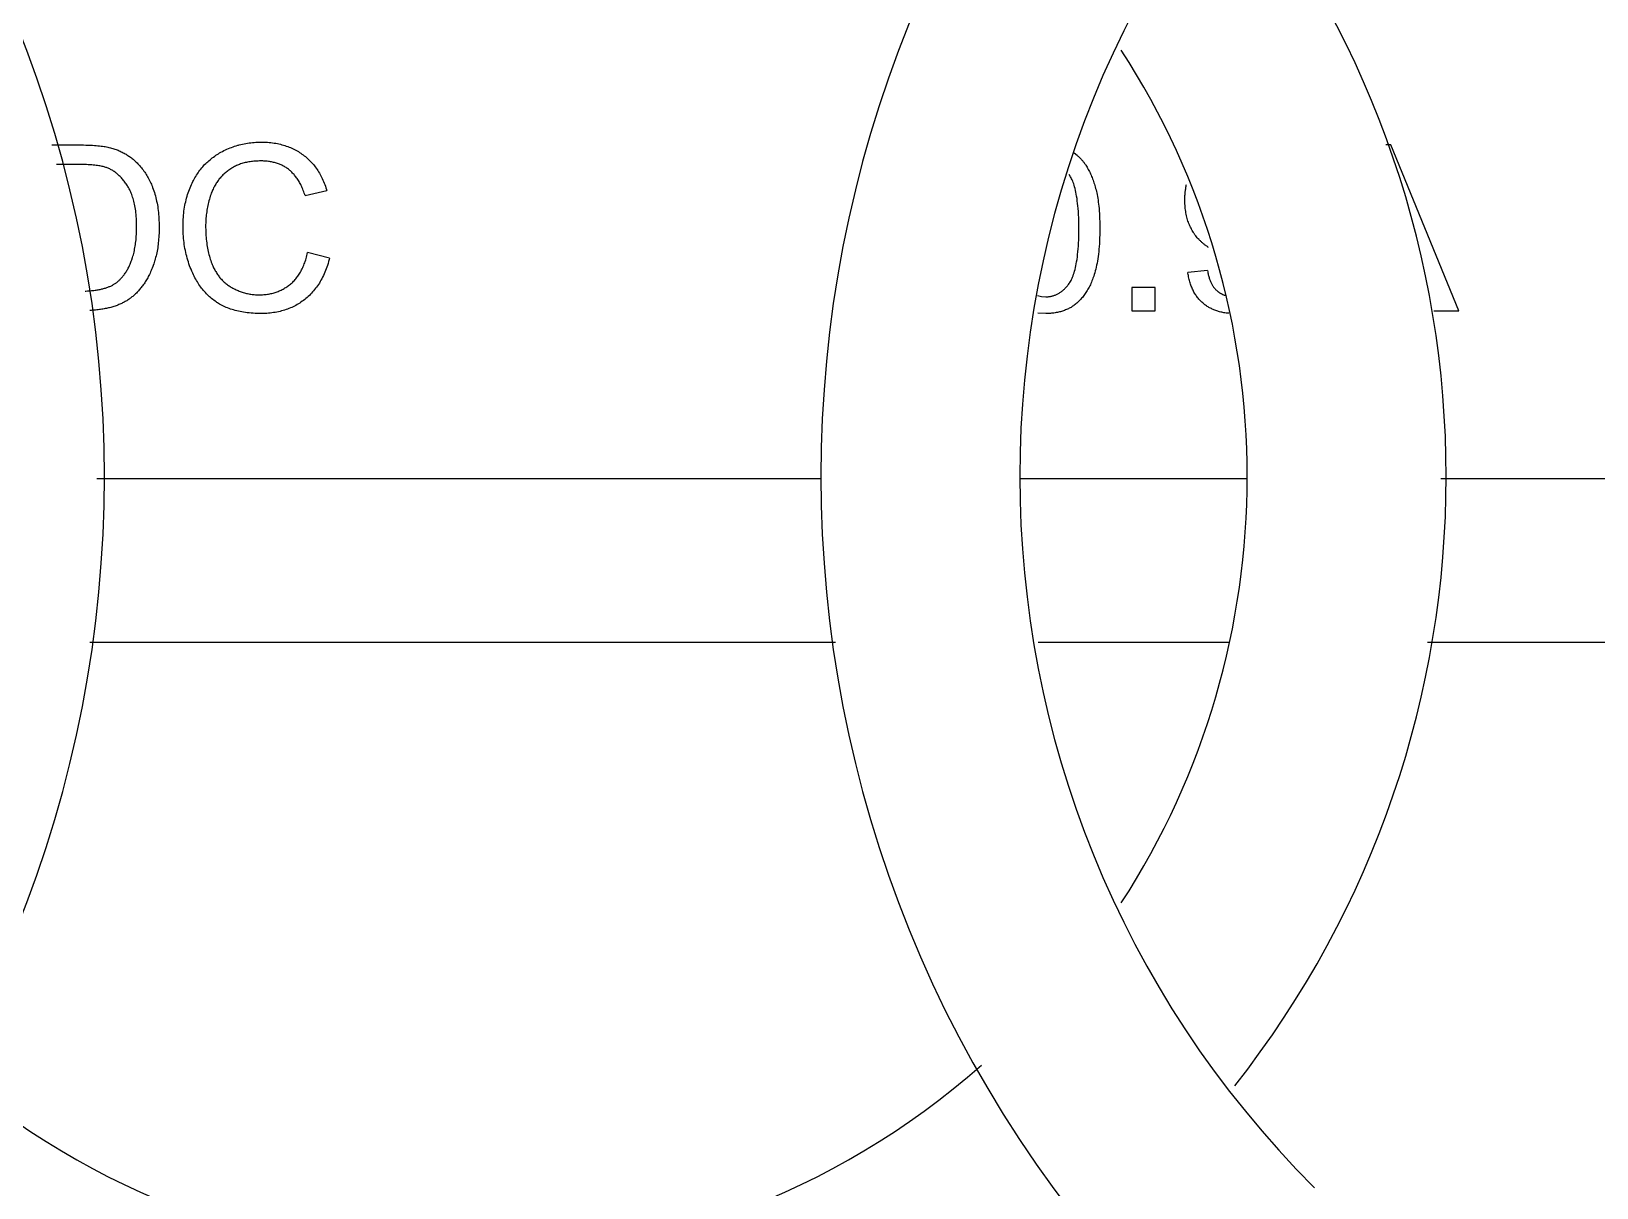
# Model space of a CAD drawing. Header units: millimetres. Extents: x -4 to 141, y -1 to 132.
# Drawn here: x 24.9 to 26.316, y 38.057 to 39.103 of the extents above; entities that cross this region are included whole.
import ezdxf

# ---------------------------------------------------------------- set-up
doc = ezdxf.new("R2010")
doc.units = ezdxf.units.MM

msp = doc.modelspace()

# ---------------------------------------------------------------- linework, layer by layer
for p, q in [((26.13, 39), (26.1253, 39)), ((26.1914, 38.85), (26.13, 39)), ((25.8435, 38.9928), (25.846, 38.9907)), ((25.8401, 38.9713), (25.8389, 38.9732)), ((25.1475, 38.9543), (25.167, 38.9589)), ((25.1696, 38.8976), (25.1497, 38.9026)), ((25.964, 38.8863), (25.9463, 38.8847)), ((25.8956, 38.871), (25.8956, 38.85)), ((25.9166, 38.871), (25.8956, 38.871)), ((25.9166, 38.85), (25.9166, 38.871)), ((25.8103, 38.8637), (25.8139, 38.8629)), ((25.8139, 38.8629), (25.8177, 38.8626)), ((25.8177, 38.8475), (25.8104, 38.8479)), ((25.8956, 38.85), (25.9166, 38.85)), ((26.1688, 38.85), (26.1914, 38.85)), ((24.9589, 38.6981), (25.6144, 38.6981)), ((25.7944, 38.6981), (25.9998, 38.6981)), ((26.1751, 38.6981), (26.6998, 38.6981)), ((24.9526, 38.55), (25.6274, 38.55)), ((25.8109, 38.55), (25.9831, 38.55)), ((26.163, 38.55), (26.6852, 38.55))]:
    msp.add_line(p, q)
for points in [[(24.9183, 39), (24.9445, 39), (24.9468, 39), (24.949, 38.9999), (24.9511, 38.9999), (24.9531, 38.9998), (24.9549, 38.9997), (24.9567, 38.9996), (24.9584, 38.9995), (24.96, 38.9993), (24.9615, 38.9992), (24.9629, 38.999), (24.9642, 38.9989), (24.9655, 38.9987), (24.9666, 38.9985), (24.9677, 38.9983), (24.9688, 38.9981), (24.9697, 38.9978)], [(25.0713, 38.9935), (25.0727, 38.9942), (25.074, 38.9949), (25.0754, 38.9955), (25.0767, 38.9961), (25.0781, 38.9967), (25.0795, 38.9973), (25.0808, 38.9978), (25.0822, 38.9983), (25.0836, 38.9988), (25.085, 38.9993), (25.0864, 38.9997), (25.0872, 38.9999), (25.0879, 39.0001), (25.0893, 39.0004), (25.0908, 39.0008), (25.0922, 39.0011), (25.0937, 39.0013), (25.0952, 39.0016), (25.0967, 39.0018), (25.0982, 39.002), (25.0997, 39.0022), (25.1012, 39.0023), (25.1028, 39.0024), (25.1044, 39.0025), (25.1059, 39.0025), (25.1075, 39.0026), (25.1078, 39.0026)], [(25.1078, 39.0026), (25.1086, 39.0026), (25.1102, 39.0025), (25.1118, 39.0025), (25.1134, 39.0024), (25.1149, 39.0023), (25.1165, 39.0021), (25.1179, 39.0019), (25.1194, 39.0017), (25.1209, 39.0015), (25.1223, 39.0012), (25.1237, 39.0009), (25.1251, 39.0006), (25.1265, 39.0002), (25.1278, 38.9999), (25.1291, 38.9995), (25.1304, 38.999), (25.1317, 38.9986), (25.133, 38.9981), (25.1342, 38.9976), (25.1354, 38.9971), (25.1366, 38.9965), (25.1378, 38.9959), (25.139, 38.9953), (25.1401, 38.9947), (25.1413, 38.994), (25.1424, 38.9933), (25.1429, 38.993), (25.1435, 38.9926), (25.1445, 38.9918), (25.1456, 38.9911)], [(24.9697, 38.9978), (24.9701, 38.9977), (24.9712, 38.9975), (24.9723, 38.9972), (24.9733, 38.9969), (24.9743, 38.9966), (24.9753, 38.9962), (24.9763, 38.9959), (24.9773, 38.9955), (24.9782, 38.9952), (24.9792, 38.9948), (24.9801, 38.9944), (24.981, 38.9939), (24.9819, 38.9935), (24.9828, 38.993), (24.9837, 38.9926), (24.9845, 38.9921), (24.9854, 38.9916), (24.9862, 38.9911), (24.987, 38.9906), (24.9878, 38.99), (24.9886, 38.9895), (24.9894, 38.9889), (24.9902, 38.9883), (24.9909, 38.9877), (24.9917, 38.9871)], [(24.9917, 38.9871), (24.9926, 38.9863), (24.9935, 38.9854), (24.9944, 38.9846), (24.9953, 38.9838), (24.9961, 38.9829), (24.997, 38.982), (24.9978, 38.9811), (24.9986, 38.9802), (24.9993, 38.9793), (25.0001, 38.9783), (25.0008, 38.9774), (25.0016, 38.9764), (25.0023, 38.9754), (25.0029, 38.9744), (25.0036, 38.9734), (25.0042, 38.9723), (25.0049, 38.9712), (25.0055, 38.9702), (25.0061, 38.969), (25.0066, 38.9679), (25.0072, 38.9668), (25.0077, 38.9656), (25.0083, 38.9644), (25.0088, 38.9632), (25.0092, 38.962), (25.0094, 38.9614)], [(25.0459, 38.967), (25.0463, 38.9678), (25.047, 38.969), (25.0477, 38.9703), (25.0484, 38.9715), (25.0491, 38.9726), (25.0499, 38.9738), (25.0506, 38.9749), (25.0514, 38.976), (25.0522, 38.9771), (25.053, 38.9782), (25.0539, 38.9792), (25.0548, 38.9802), (25.0556, 38.9812), (25.0565, 38.9822), (25.0575, 38.9831), (25.0579, 38.9836), (25.0584, 38.984), (25.0594, 38.9849), (25.0604, 38.9858), (25.0614, 38.9867), (25.0624, 38.9875), (25.0634, 38.9883), (25.0645, 38.9891), (25.0656, 38.9899), (25.0667, 38.9907), (25.0678, 38.9914), (25.069, 38.9921), (25.0701, 38.9928), (25.0713, 38.9935)], [(25.1074, 38.9856), (25.1061, 38.9856), (25.1048, 38.9855), (25.1036, 38.9855), (25.1023, 38.9854), (25.1011, 38.9853), (25.0999, 38.9852), (25.0988, 38.985), (25.0976, 38.9849), (25.0965, 38.9847), (25.0954, 38.9845), (25.0943, 38.9842), (25.0932, 38.984), (25.0922, 38.9837), (25.0912, 38.9834), (25.0901, 38.9831), (25.0891, 38.9828), (25.0882, 38.9824), (25.0872, 38.9821), (25.0863, 38.9817), (25.0853, 38.9813), (25.0844, 38.9808), (25.0835, 38.9804), (25.0826, 38.9799), (25.0818, 38.9794), (25.0809, 38.9789), (25.0801, 38.9784), (25.0792, 38.9779), (25.0784, 38.9773)], [(25.1323, 38.9781), (25.1316, 38.9786), (25.1309, 38.979), (25.1302, 38.9795), (25.1295, 38.98), (25.1291, 38.9802), (25.1287, 38.9804), (25.128, 38.9808), (25.1272, 38.9812), (25.1265, 38.9816), (25.1257, 38.982), (25.1249, 38.9823), (25.1241, 38.9826), (25.1233, 38.983), (25.1224, 38.9833), (25.1216, 38.9835), (25.1207, 38.9838), (25.1198, 38.984), (25.1189, 38.9843), (25.118, 38.9845), (25.1171, 38.9847), (25.1162, 38.9849), (25.1152, 38.985), (25.1142, 38.9852), (25.1132, 38.9853), (25.1122, 38.9854), (25.1112, 38.9855), (25.1102, 38.9855), (25.1091, 38.9856), (25.108, 38.9856), (25.1074, 38.9856)], [(25.1456, 38.9911), (25.1466, 38.9903), (25.1477, 38.9895), (25.1487, 38.9886), (25.1496, 38.9878), (25.1506, 38.9869), (25.1515, 38.986), (25.1524, 38.9851), (25.1533, 38.9841), (25.1542, 38.9831), (25.155, 38.9822), (25.1558, 38.9811), (25.1566, 38.9801), (25.1574, 38.979), (25.1582, 38.9779), (25.1589, 38.9768), (25.1596, 38.9757), (25.1603, 38.9745), (25.161, 38.9733), (25.1617, 38.9721), (25.1623, 38.9709), (25.163, 38.9696), (25.1636, 38.9683), (25.1641, 38.9669), (25.1647, 38.9656), (25.1652, 38.9642), (25.1658, 38.9627), (25.1663, 38.9613), (25.1667, 38.9598), (25.167, 38.9589)], [(25.846, 38.9907), (25.8465, 38.9903), (25.847, 38.9899), (25.8474, 38.9895), (25.8478, 38.9891), (25.8483, 38.9886), (25.8487, 38.9882), (25.8491, 38.9878), (25.8496, 38.9873), (25.85, 38.9868), (25.8504, 38.9864), (25.8508, 38.9859), (25.8512, 38.9854), (25.8516, 38.9849), (25.852, 38.9844), (25.8524, 38.9838), (25.8527, 38.9833), (25.8531, 38.9828), (25.8535, 38.9822), (25.8538, 38.9817)], [(24.9684, 38.9792), (24.9678, 38.9795), (24.9671, 38.9797), (24.9663, 38.9799), (24.9655, 38.9802), (24.9647, 38.9804), (24.9638, 38.9806), (24.9628, 38.9808), (24.9618, 38.981), (24.9607, 38.9812), (24.9596, 38.9813), (24.9584, 38.9815), (24.9571, 38.9816), (24.9557, 38.9818), (24.9543, 38.9819), (24.9528, 38.982), (24.9512, 38.9821), (24.9496, 38.9822), (24.9478, 38.9822), (24.946, 38.9823), (24.9441, 38.9823), (24.9224, 38.9823)], [(24.9871, 38.9623), (24.9867, 38.963), (24.9861, 38.9639), (24.9855, 38.9648), (24.9849, 38.9656), (24.9843, 38.9664), (24.9837, 38.9672), (24.9831, 38.968), (24.9825, 38.9688), (24.9819, 38.9695), (24.9812, 38.9702), (24.9806, 38.9709), (24.98, 38.9715), (24.9793, 38.9721), (24.9787, 38.9727), (24.978, 38.9733), (24.9774, 38.9739), (24.9767, 38.9744), (24.9761, 38.9749), (24.9754, 38.9754), (24.9747, 38.9759), (24.974, 38.9763), (24.9734, 38.9768), (24.9727, 38.9772), (24.972, 38.9776), (24.9713, 38.9779), (24.9706, 38.9783), (24.9699, 38.9786), (24.9691, 38.9789), (24.9684, 38.9792)], [(25.0784, 38.9773), (25.0776, 38.9767), (25.0768, 38.9761), (25.076, 38.9755), (25.0753, 38.9748), (25.0745, 38.9742), (25.0738, 38.9735), (25.0731, 38.9729), (25.0724, 38.9722), (25.0717, 38.9715), (25.0714, 38.9711), (25.0711, 38.9708), (25.0705, 38.97), (25.0698, 38.9693), (25.0692, 38.9685), (25.0687, 38.9678), (25.0681, 38.967), (25.0675, 38.9662), (25.067, 38.9654), (25.0665, 38.9645), (25.066, 38.9637), (25.0655, 38.9628), (25.065, 38.9619), (25.0646, 38.9611), (25.0641, 38.9601), (25.0637, 38.9592), (25.0633, 38.9583), (25.0629, 38.9573), (25.0625, 38.9563), (25.0622, 38.9553), (25.0621, 38.955)], [(25.1475, 38.9543), (25.1472, 38.9552), (25.1467, 38.9565), (25.1463, 38.9577), (25.1458, 38.9588), (25.1454, 38.96), (25.1449, 38.9611), (25.1444, 38.9621), (25.144, 38.9632), (25.1435, 38.9642), (25.1429, 38.9651), (25.1424, 38.9661), (25.1419, 38.967), (25.1414, 38.9679), (25.1408, 38.9687), (25.1403, 38.9696), (25.1397, 38.9704), (25.1391, 38.9711), (25.1385, 38.9719), (25.1379, 38.9726), (25.1374, 38.9733), (25.1367, 38.974), (25.1361, 38.9746), (25.1355, 38.9753), (25.1349, 38.9759), (25.1342, 38.9765), (25.1336, 38.977), (25.1329, 38.9775), (25.1323, 38.9781)], [(25.8476, 38.924), (25.8476, 38.9247), (25.8476, 38.928), (25.8475, 38.9312), (25.8475, 38.9342), (25.8473, 38.9371), (25.8472, 38.9398), (25.847, 38.9424), (25.8468, 38.9449), (25.8465, 38.9472), (25.8462, 38.9494), (25.846, 38.9516), (25.8456, 38.9536), (25.8453, 38.9555), (25.845, 38.9572), (25.8446, 38.9589), (25.8442, 38.9605), (25.8438, 38.9621), (25.8434, 38.9635), (25.843, 38.9648), (25.8425, 38.9661), (25.8421, 38.9673), (25.8416, 38.9684), (25.8411, 38.9694), (25.8406, 38.9704), (25.8401, 38.9713)], [(25.8538, 38.9817), (25.8544, 38.9808), (25.855, 38.9798), (25.8555, 38.9789), (25.8561, 38.9779), (25.8566, 38.9769), (25.8571, 38.9759), (25.8577, 38.9748), (25.8582, 38.9738), (25.8586, 38.9727), (25.8591, 38.9716), (25.8596, 38.9705), (25.86, 38.9693), (25.8605, 38.9682), (25.8609, 38.967), (25.8613, 38.9658), (25.8617, 38.9646), (25.8621, 38.9633), (25.8625, 38.962), (25.8628, 38.9607), (25.8632, 38.9594)], [(24.9949, 38.9261), (24.9949, 38.928), (24.9949, 38.9299), (24.9948, 38.9318), (24.9947, 38.9336), (24.9946, 38.9354), (24.9944, 38.9371), (24.9943, 38.9388), (24.9941, 38.9404), (24.9938, 38.942), (24.9936, 38.9435), (24.9933, 38.945), (24.993, 38.9464), (24.9927, 38.9478), (24.9924, 38.9492), (24.9921, 38.9505), (24.9917, 38.9517), (24.9913, 38.9529), (24.9909, 38.9541), (24.9905, 38.9553), (24.9901, 38.9564), (24.9896, 38.9574), (24.9892, 38.9585), (24.9887, 38.9595), (24.9882, 38.9604), (24.9877, 38.9614), (24.9871, 38.9623)], [(25.0094, 38.9614), (25.01, 38.96), (25.0105, 38.9585), (25.011, 38.957), (25.0114, 38.9555), (25.0119, 38.9539), (25.0123, 38.9523), (25.0127, 38.9508), (25.013, 38.9491), (25.0134, 38.9475), (25.0137, 38.9459), (25.014, 38.9442), (25.0142, 38.9425), (25.0145, 38.9408), (25.0147, 38.939), (25.0148, 38.9372), (25.015, 38.9354), (25.0151, 38.9336), (25.0152, 38.9318), (25.0153, 38.9299), (25.0154, 38.928), (25.0154, 38.9261)], [(25.037, 38.9261), (25.037, 38.9268), (25.037, 38.9288), (25.0371, 38.9308), (25.0371, 38.9327), (25.0373, 38.9346), (25.0374, 38.9365), (25.0376, 38.9383), (25.0378, 38.9401), (25.0381, 38.9419), (25.0383, 38.9436), (25.0387, 38.9454), (25.039, 38.9471), (25.0394, 38.9487), (25.0397, 38.9504), (25.0402, 38.952), (25.0406, 38.9536), (25.0411, 38.9552), (25.0416, 38.9567), (25.0421, 38.9582), (25.0427, 38.9598), (25.0433, 38.9612), (25.0439, 38.9627), (25.0445, 38.9641), (25.0452, 38.9656), (25.0459, 38.967)], [(25.8632, 38.9594), (25.8635, 38.958), (25.8638, 38.9566), (25.8642, 38.9551), (25.8645, 38.9535), (25.8647, 38.9519), (25.865, 38.9501), (25.8652, 38.9483), (25.8655, 38.9464), (25.8657, 38.9445), (25.8659, 38.9424), (25.866, 38.9402), (25.8662, 38.938), (25.8663, 38.9357), (25.8664, 38.9332), (25.8665, 38.9307), (25.8665, 38.928), (25.8666, 38.9252), (25.8666, 38.924)], [(25.9435, 38.95), (25.9435, 38.9506), (25.9435, 38.9516), (25.9436, 38.9525), (25.9436, 38.9534), (25.9436, 38.9543), (25.9437, 38.9552), (25.9438, 38.9561), (25.9438, 38.9569), (25.9439, 38.9578), (25.944, 38.9586), (25.9441, 38.9595), (25.9443, 38.9603), (25.9444, 38.9611), (25.9445, 38.9619), (25.9447, 38.9627), (25.9448, 38.9635), (25.945, 38.9643)], [(25.0621, 38.955), (25.0616, 38.9536), (25.0612, 38.9522), (25.0608, 38.9509), (25.0604, 38.9495), (25.0601, 38.9481), (25.0597, 38.9467), (25.0594, 38.9452), (25.0591, 38.9438), (25.0589, 38.9424), (25.0586, 38.941), (25.0584, 38.9396), (25.0582, 38.9381), (25.058, 38.9367), (25.0579, 38.9353), (25.0577, 38.9338), (25.0576, 38.9323), (25.0575, 38.9309), (25.0575, 38.9294), (25.0574, 38.928), (25.0574, 38.9265), (25.0574, 38.9262)], [(25.9564, 38.9144), (25.9556, 38.9152), (25.9548, 38.9161), (25.9541, 38.917), (25.9534, 38.9179), (25.9527, 38.9188), (25.952, 38.9198), (25.9517, 38.9202), (25.9514, 38.9207), (25.9508, 38.9217), (25.9502, 38.9227), (25.9496, 38.9237), (25.9491, 38.9247), (25.9485, 38.9257), (25.948, 38.9268), (25.9476, 38.9279), (25.9471, 38.929), (25.9467, 38.9301), (25.9463, 38.9312), (25.9459, 38.9324), (25.9456, 38.9336), (25.9453, 38.9348), (25.945, 38.936), (25.9447, 38.9373), (25.9445, 38.9385), (25.9443, 38.9398), (25.9441, 38.9412), (25.9439, 38.9425), (25.9438, 38.9439), (25.9437, 38.9453), (25.9436, 38.9467), (25.9435, 38.9482), (25.9435, 38.9497), (25.9435, 38.95)], [(24.9909, 38.8972), (24.9913, 38.8983), (24.9916, 38.8995), (24.992, 38.9007), (24.9923, 38.9019), (24.9926, 38.9031), (24.9929, 38.9044), (24.9931, 38.9057), (24.9934, 38.9071), (24.9936, 38.9085), (24.9938, 38.9099), (24.994, 38.9113), (24.9942, 38.9128), (24.9944, 38.9143), (24.9945, 38.9159), (24.9946, 38.9175), (24.9947, 38.9191), (24.9948, 38.9208), (24.9949, 38.9225), (24.9949, 38.9243), (24.9949, 38.9261)], [(25.0154, 38.9261), (25.0154, 38.9255), (25.0154, 38.9237), (25.0153, 38.9218), (25.0153, 38.92), (25.0152, 38.9183), (25.0151, 38.9165), (25.0149, 38.9149), (25.0148, 38.9132), (25.0146, 38.9116), (25.0144, 38.91), (25.0142, 38.9084), (25.014, 38.9069), (25.0137, 38.9054), (25.0134, 38.9039), (25.0131, 38.9024), (25.0128, 38.901), (25.0125, 38.8996), (25.0121, 38.8982), (25.0118, 38.8969), (25.0114, 38.8955)], [(25.0448, 38.8859), (25.0442, 38.8876), (25.0435, 38.8892), (25.0429, 38.8908), (25.0423, 38.8925), (25.0418, 38.8942), (25.0412, 38.8959), (25.0407, 38.8976), (25.0403, 38.8993), (25.0398, 38.901), (25.0394, 38.9028), (25.0391, 38.9046), (25.0387, 38.9063), (25.0384, 38.9081), (25.0381, 38.9099), (25.0379, 38.9118), (25.0376, 38.9136), (25.0375, 38.9155), (25.0373, 38.9174), (25.0372, 38.9193), (25.0371, 38.9212), (25.037, 38.9231), (25.037, 38.9251), (25.037, 38.9261)], [(25.0574, 38.9262), (25.0574, 38.9253), (25.0575, 38.9234), (25.0575, 38.9216), (25.0576, 38.9198), (25.0577, 38.9181), (25.0578, 38.9163), (25.058, 38.9147), (25.0582, 38.913), (25.0584, 38.9114), (25.0586, 38.9098), (25.0588, 38.9082), (25.0591, 38.9067), (25.0594, 38.9052), (25.0597, 38.9037), (25.06, 38.9022), (25.0604, 38.9008), (25.0608, 38.8994), (25.0612, 38.898), (25.0616, 38.8967), (25.062, 38.8954), (25.0625, 38.8941), (25.063, 38.8928)], [(25.8389, 38.8749), (25.8395, 38.8757), (25.84, 38.8765), (25.8405, 38.8774), (25.841, 38.8784), (25.8415, 38.8794), (25.842, 38.8805), (25.8424, 38.8817), (25.8429, 38.883), (25.8433, 38.8844), (25.8437, 38.8858), (25.8442, 38.8873), (25.8446, 38.889), (25.8449, 38.8907), (25.8453, 38.8925), (25.8456, 38.8944), (25.846, 38.8965), (25.8463, 38.8987), (25.8465, 38.9009), (25.8468, 38.9033), (25.847, 38.9059), (25.8472, 38.9085), (25.8473, 38.9113), (25.8475, 38.9143), (25.8476, 38.9173), (25.8476, 38.9206), (25.8476, 38.924)], [(25.8666, 38.924), (25.8666, 38.9214), (25.8665, 38.9186), (25.8664, 38.9159), (25.8663, 38.9132), (25.8662, 38.9107), (25.866, 38.9082), (25.8658, 38.9058), (25.8656, 38.9035), (25.8653, 38.9013), (25.8651, 38.8991), (25.8648, 38.8971), (25.8644, 38.895), (25.8641, 38.8931), (25.8637, 38.8912), (25.8633, 38.8894), (25.8629, 38.8877), (25.8625, 38.886), (25.8621, 38.8844), (25.8616, 38.8828), (25.8611, 38.8813)], [(25.965, 38.9073), (25.9644, 38.9076), (25.9639, 38.908), (25.9634, 38.9083), (25.9629, 38.9087), (25.9624, 38.909), (25.9619, 38.9094), (25.9614, 38.9098), (25.9609, 38.9102), (25.9604, 38.9106), (25.96, 38.911), (25.9595, 38.9114), (25.959, 38.9118), (25.9585, 38.9123), (25.958, 38.9127), (25.9576, 38.9132), (25.9571, 38.9137), (25.9566, 38.9142), (25.9564, 38.9144)], [(25.1341, 38.8741), (25.1348, 38.8747), (25.1356, 38.8753), (25.1363, 38.876), (25.137, 38.8767), (25.1377, 38.8775), (25.1383, 38.8782), (25.139, 38.879), (25.1396, 38.8798), (25.1403, 38.8806), (25.1409, 38.8814), (25.1415, 38.8823), (25.1421, 38.8832), (25.1427, 38.8841), (25.1432, 38.885), (25.1438, 38.886), (25.1443, 38.887), (25.1448, 38.888), (25.1453, 38.889), (25.1458, 38.8901), (25.1462, 38.8912), (25.1467, 38.8924), (25.1471, 38.8935), (25.1476, 38.8947), (25.148, 38.896), (25.1484, 38.8972), (25.1487, 38.8985), (25.1491, 38.8999), (25.1494, 38.9013), (25.1497, 38.9026)], [(24.98, 38.8783), (24.9805, 38.8788), (24.9811, 38.8794), (24.9816, 38.88), (24.9821, 38.8806), (24.9826, 38.8812), (24.9831, 38.8819), (24.9836, 38.8825), (24.9841, 38.8832), (24.9846, 38.8839), (24.9851, 38.8846), (24.9855, 38.8854), (24.986, 38.8861), (24.9865, 38.8869), (24.9869, 38.8877), (24.9873, 38.8885), (24.9878, 38.8894), (24.9882, 38.8902), (24.9886, 38.8911), (24.989, 38.8921), (24.9894, 38.893), (24.9898, 38.894), (24.9901, 38.895), (24.9905, 38.896), (24.9909, 38.8971), (24.9909, 38.8972)], [(25.0114, 38.8955), (25.0112, 38.895), (25.0108, 38.8937), (25.0104, 38.8924), (25.0099, 38.8911), (25.0095, 38.8899), (25.009, 38.8886), (25.0085, 38.8874), (25.0081, 38.8863), (25.0076, 38.8851), (25.0071, 38.884), (25.0066, 38.8829), (25.006, 38.8819), (25.0055, 38.8809), (25.005, 38.8799), (25.0045, 38.8789), (25.0039, 38.878), (25.0034, 38.877), (25.0028, 38.8762), (25.0023, 38.8753), (25.0017, 38.8745), (25.0011, 38.8737)], [(25.068, 38.8573), (25.0674, 38.8576), (25.0669, 38.858), (25.0659, 38.8587), (25.0648, 38.8595), (25.0638, 38.8602), (25.0628, 38.861), (25.0618, 38.8619), (25.0609, 38.8627), (25.0599, 38.8636), (25.059, 38.8645), (25.0581, 38.8654), (25.0572, 38.8664), (25.0563, 38.8673), (25.0555, 38.8683), (25.0546, 38.8694), (25.0538, 38.8704), (25.053, 38.8715), (25.0522, 38.8726), (25.0514, 38.8737), (25.0506, 38.8749), (25.0499, 38.8761), (25.0492, 38.8773), (25.0484, 38.8786), (25.0477, 38.8798), (25.0471, 38.8812), (25.0464, 38.8825), (25.0457, 38.8839), (25.0451, 38.8853), (25.0448, 38.8859)], [(25.063, 38.8928), (25.0634, 38.8918), (25.0638, 38.8908), (25.0642, 38.8898), (25.0646, 38.8889), (25.0651, 38.888), (25.0656, 38.8871), (25.0661, 38.8862), (25.0666, 38.8854), (25.0671, 38.8845), (25.0676, 38.8837), (25.0681, 38.8829), (25.0687, 38.8821), (25.0693, 38.8814), (25.0698, 38.8806), (25.0704, 38.8799), (25.071, 38.8792), (25.0717, 38.8785), (25.0723, 38.8778), (25.073, 38.8772), (25.0736, 38.8765), (25.0743, 38.8759), (25.075, 38.8753), (25.0757, 38.8747), (25.0765, 38.8741), (25.0772, 38.8736), (25.078, 38.873), (25.0787, 38.8725), (25.0795, 38.872), (25.0803, 38.8715)], [(25.1696, 38.8976), (25.1692, 38.8963), (25.1687, 38.8946), (25.1682, 38.8928), (25.1677, 38.8911), (25.1671, 38.8895), (25.1665, 38.8879), (25.1659, 38.8863), (25.1653, 38.8848), (25.1646, 38.8833), (25.164, 38.8818), (25.1633, 38.8804), (25.1625, 38.879), (25.1618, 38.8777), (25.161, 38.8764), (25.1603, 38.8751), (25.1595, 38.8739), (25.1586, 38.8726), (25.1578, 38.8714), (25.1569, 38.8703), (25.156, 38.8692), (25.1551, 38.8681), (25.1542, 38.867), (25.1532, 38.8659), (25.1523, 38.8649), (25.1513, 38.8639), (25.1503, 38.863), (25.1492, 38.862), (25.1481, 38.8611), (25.1471, 38.8602)], [(25.9597, 38.8571), (25.9589, 38.8578), (25.9582, 38.8585), (25.9576, 38.8591), (25.9569, 38.8598), (25.9563, 38.8605), (25.9557, 38.8613), (25.9551, 38.862), (25.9545, 38.8628), (25.9539, 38.8635), (25.9534, 38.8643), (25.9528, 38.8651), (25.9523, 38.8659), (25.9518, 38.8668), (25.9514, 38.8676), (25.9509, 38.8685), (25.9505, 38.8694), (25.9501, 38.8703), (25.9497, 38.8712), (25.9493, 38.8722), (25.9489, 38.8732), (25.9486, 38.8742), (25.9483, 38.8752), (25.9479, 38.8762), (25.9477, 38.8773), (25.9474, 38.8784), (25.9471, 38.8795), (25.9469, 38.8806), (25.9467, 38.8818), (25.9465, 38.8829), (25.9463, 38.8841), (25.9463, 38.8847)], [(25.964, 38.8863), (25.964, 38.8863), (25.9642, 38.8853), (25.9643, 38.8844), (25.9645, 38.8835), (25.9647, 38.8826), (25.9649, 38.8818), (25.9652, 38.881), (25.9654, 38.8802), (25.9656, 38.8794), (25.9659, 38.8787), (25.9662, 38.878), (25.9664, 38.8773), (25.9667, 38.8766), (25.967, 38.876), (25.9673, 38.8754), (25.9676, 38.8747), (25.9679, 38.8742), (25.9682, 38.8736), (25.9685, 38.873), (25.9688, 38.8725), (25.9692, 38.872), (25.9695, 38.8715), (25.9699, 38.871), (25.9702, 38.8706), (25.9706, 38.8701), (25.971, 38.8697), (25.9713, 38.8693), (25.9717, 38.8689), (25.9721, 38.8685), (25.9725, 38.8682)], [(24.9485, 38.8678), (24.9491, 38.8678), (24.9504, 38.8679), (24.9517, 38.868), (24.9529, 38.8681), (24.954, 38.8682), (24.9551, 38.8683), (24.9562, 38.8684), (24.9573, 38.8685), (24.9583, 38.8686), (24.9592, 38.8688), (24.9602, 38.8689), (24.9611, 38.8691), (24.9619, 38.8693), (24.9628, 38.8695), (24.9636, 38.8697), (24.9643, 38.8698), (24.9651, 38.8701), (24.9658, 38.8703), (24.9665, 38.8705)], [(24.9665, 38.8705), (24.9667, 38.8705), (24.9674, 38.8708), (24.9681, 38.871), (24.9688, 38.8713), (24.9695, 38.8716), (24.9702, 38.8719), (24.9708, 38.8721), (24.9715, 38.8724), (24.9721, 38.8727), (24.9727, 38.873), (24.9733, 38.8733), (24.9738, 38.8737), (24.9744, 38.874), (24.9749, 38.8743), (24.9754, 38.8746), (24.976, 38.875), (24.9764, 38.8753), (24.9769, 38.8756), (24.9774, 38.876), (24.9779, 38.8764), (24.9783, 38.8767), (24.9787, 38.8771), (24.9792, 38.8775), (24.9796, 38.8779), (24.98, 38.8783)], [(25.0011, 38.8737), (25.001, 38.8735), (25.0004, 38.8727), (24.9998, 38.8719), (24.9991, 38.8711), (24.9985, 38.8703), (24.9979, 38.8695), (24.9972, 38.8688), (24.9966, 38.8681), (24.9959, 38.8674), (24.9953, 38.8667), (24.9947, 38.866), (24.994, 38.8654), (24.9934, 38.8648), (24.9927, 38.8642), (24.992, 38.8636), (24.9914, 38.863), (24.9907, 38.8625), (24.9901, 38.8619), (24.9894, 38.8614), (24.9888, 38.861), (24.9881, 38.8605), (24.9874, 38.86)], [(25.0803, 38.8715), (25.0812, 38.8709), (25.0821, 38.8704), (25.0831, 38.8699), (25.084, 38.8695), (25.0849, 38.869), (25.0858, 38.8686), (25.0868, 38.8682), (25.0877, 38.8678), (25.0886, 38.8675), (25.0896, 38.8671), (25.0905, 38.8668), (25.0915, 38.8665), (25.0925, 38.8662), (25.0934, 38.866), (25.0944, 38.8657), (25.0954, 38.8655), (25.0964, 38.8653), (25.0974, 38.8651), (25.0984, 38.865), (25.0994, 38.8648), (25.1004, 38.8647), (25.1014, 38.8646), (25.1025, 38.8645), (25.1035, 38.8645), (25.1046, 38.8645), (25.1056, 38.8644), (25.1058, 38.8644)], [(25.1058, 38.8644), (25.1066, 38.8644), (25.1078, 38.8645), (25.1089, 38.8645), (25.11, 38.8646), (25.1111, 38.8647), (25.1122, 38.8648), (25.1133, 38.865), (25.1143, 38.8651), (25.1154, 38.8653), (25.1164, 38.8655), (25.1174, 38.8657), (25.1184, 38.866), (25.1193, 38.8662), (25.1203, 38.8665), (25.1212, 38.8669), (25.1222, 38.8672), (25.1231, 38.8675), (25.124, 38.8679), (25.1249, 38.8683), (25.1258, 38.8687), (25.1267, 38.8692), (25.1275, 38.8696), (25.1284, 38.8701), (25.1292, 38.8706), (25.1301, 38.8711), (25.1309, 38.8717), (25.1317, 38.8722), (25.1325, 38.8728), (25.1333, 38.8734), (25.1341, 38.8741)], [(25.8177, 38.8626), (25.8184, 38.8626), (25.8191, 38.8626), (25.8198, 38.8627), (25.8204, 38.8628), (25.8211, 38.8628), (25.8218, 38.8629), (25.8224, 38.8631), (25.8231, 38.8632), (25.8237, 38.8634), (25.8244, 38.8635), (25.825, 38.8637), (25.8256, 38.864), (25.8263, 38.8642), (25.8269, 38.8645), (25.8275, 38.8647), (25.8281, 38.865), (25.8287, 38.8653), (25.8293, 38.8657), (25.8299, 38.866), (25.8305, 38.8664), (25.8311, 38.8668), (25.8316, 38.8672), (25.8322, 38.8676), (25.8328, 38.8681), (25.8334, 38.8686), (25.8339, 38.8691), (25.8345, 38.8696), (25.835, 38.8701), (25.8356, 38.8707), (25.8361, 38.8713), (25.8367, 38.8719), (25.8372, 38.8726), (25.8377, 38.8732), (25.8383, 38.8739), (25.8388, 38.8747), (25.8389, 38.8749)], [(25.8611, 38.8813), (25.8609, 38.8807), (25.8604, 38.8795), (25.86, 38.8782), (25.8595, 38.877), (25.859, 38.8759), (25.8585, 38.8747), (25.858, 38.8736), (25.8575, 38.8725), (25.8569, 38.8714), (25.8564, 38.8704), (25.8558, 38.8694), (25.8552, 38.8684), (25.8546, 38.8674), (25.854, 38.8665), (25.8534, 38.8656), (25.8528, 38.8647), (25.8521, 38.8638), (25.8514, 38.863), (25.8508, 38.8621), (25.8501, 38.8613), (25.8494, 38.8605), (25.8487, 38.8598), (25.8479, 38.859), (25.8472, 38.8583), (25.8464, 38.8576), (25.8457, 38.8569), (25.8449, 38.8563)], [(24.9874, 38.86), (24.9868, 38.8596), (24.9861, 38.8591), (24.9853, 38.8587), (24.9846, 38.8583), (24.9838, 38.8579), (24.9831, 38.8575), (24.9823, 38.8571), (24.9815, 38.8567), (24.9807, 38.8563), (24.9798, 38.8559), (24.979, 38.8556), (24.9781, 38.8552), (24.9772, 38.8549), (24.9763, 38.8545), (24.9754, 38.8542), (24.9744, 38.8539), (24.9735, 38.8536), (24.9725, 38.8533), (24.9715, 38.853), (24.9705, 38.8528), (24.9695, 38.8525)], [(25.1075, 38.8475), (25.1059, 38.8475), (25.104, 38.8475), (25.1021, 38.8476), (25.1003, 38.8477), (25.0985, 38.8478), (25.0967, 38.848), (25.095, 38.8482), (25.0934, 38.8484), (25.0917, 38.8486), (25.0901, 38.8489), (25.0886, 38.8492), (25.0871, 38.8495), (25.0856, 38.8499), (25.0841, 38.8503), (25.0827, 38.8507), (25.0813, 38.8511), (25.08, 38.8515), (25.0786, 38.852), (25.0773, 38.8525), (25.0761, 38.853), (25.0748, 38.8536), (25.0736, 38.8541), (25.0724, 38.8547), (25.0713, 38.8553), (25.0701, 38.8559), (25.069, 38.8566), (25.068, 38.8573)], [(25.1471, 38.8602), (25.146, 38.8594), (25.1448, 38.8586), (25.1437, 38.8578), (25.1426, 38.857), (25.1414, 38.8563), (25.1408, 38.8559), (25.1402, 38.8556), (25.139, 38.8549), (25.1378, 38.8543), (25.1366, 38.8537), (25.1354, 38.8531), (25.1341, 38.8525), (25.1328, 38.852), (25.1315, 38.8515), (25.1302, 38.851), (25.1289, 38.8506), (25.1275, 38.8502), (25.1262, 38.8498), (25.1248, 38.8494), (25.1233, 38.8491), (25.1219, 38.8488), (25.1204, 38.8485), (25.1189, 38.8483), (25.1174, 38.8481), (25.1159, 38.8479), (25.1143, 38.8477), (25.1127, 38.8476), (25.1111, 38.8475), (25.1095, 38.8475), (25.1078, 38.8475), (25.1075, 38.8475)], [(25.8449, 38.8563), (25.8442, 38.8557), (25.8435, 38.8551), (25.8427, 38.8546), (25.842, 38.8541), (25.8412, 38.8536), (25.8405, 38.8531), (25.8397, 38.8527), (25.8389, 38.8522), (25.8381, 38.8518), (25.8373, 38.8514), (25.8364, 38.851), (25.8356, 38.8507), (25.8347, 38.8503), (25.8338, 38.85), (25.8329, 38.8497), (25.832, 38.8494), (25.8311, 38.8491), (25.8301, 38.8489), (25.8292, 38.8487), (25.8282, 38.8485), (25.8272, 38.8483), (25.8262, 38.8481), (25.8251, 38.8479), (25.8241, 38.8478), (25.823, 38.8477), (25.8219, 38.8476), (25.8208, 38.8475), (25.8196, 38.8475), (25.8184, 38.8475), (25.8177, 38.8475)], [(25.9834, 38.8477), (25.9828, 38.8477), (25.9818, 38.8478), (25.9808, 38.8479), (25.9798, 38.8481), (25.9788, 38.8482), (25.9778, 38.8484), (25.9769, 38.8486), (25.976, 38.8488), (25.975, 38.8491), (25.9741, 38.8493), (25.9733, 38.8496), (25.9724, 38.8499), (25.9715, 38.8502), (25.9707, 38.8505), (25.9699, 38.8508), (25.9691, 38.8511), (25.9683, 38.8515), (25.9675, 38.8519), (25.9667, 38.8523), (25.9659, 38.8527), (25.9652, 38.8531), (25.9645, 38.8536), (25.9637, 38.854), (25.963, 38.8545), (25.9623, 38.855), (25.9616, 38.8555), (25.961, 38.856), (25.9603, 38.8566), (25.9597, 38.8571)], [(25.9725, 38.8682), (25.9728, 38.8679), (25.9731, 38.8677), (25.9734, 38.8674), (25.9737, 38.8672), (25.974, 38.867), (25.9743, 38.8667), (25.9747, 38.8665), (25.975, 38.8663), (25.9753, 38.8661), (25.9756, 38.8659), (25.976, 38.8657), (25.9763, 38.8655), (25.9766, 38.8653), (25.977, 38.8652), (25.9773, 38.865), (25.9777, 38.8648), (25.978, 38.8647), (25.9784, 38.8645), (25.9788, 38.8644), (25.9791, 38.8642), (25.9795, 38.8641), (25.9799, 38.864), (25.9801, 38.8639)], [(24.9695, 38.8525), (24.9686, 38.8523), (24.9676, 38.8521), (24.9666, 38.8519), (24.9656, 38.8517), (24.9645, 38.8515), (24.9635, 38.8513), (24.9624, 38.8511), (24.9613, 38.851), (24.9602, 38.8508), (24.959, 38.8507), (24.9578, 38.8506), (24.9566, 38.8505), (24.9554, 38.8504), (24.9541, 38.8503), (24.9529, 38.8502), (24.9525, 38.8502)]]:
    msp.add_lwpolyline(points)
for centre, radius, start, end in [((23.8758, 38.7), 1.09, 315, 45), ((26.7042, 38.7), 1.09, 135, 225), ((26.7042, 38.7), 0.91, 135, 225), ((25.29, 38.7), 0.89, 321.72, 38.28), ((25.29, 38.7), 0.71, 327.0841, 32.9159), ((25.29, 38.7), 0.71, 228.599, 311.401)]:
    msp.add_arc(centre, radius, start, end)

doc.saveas('drawing.dxf')
